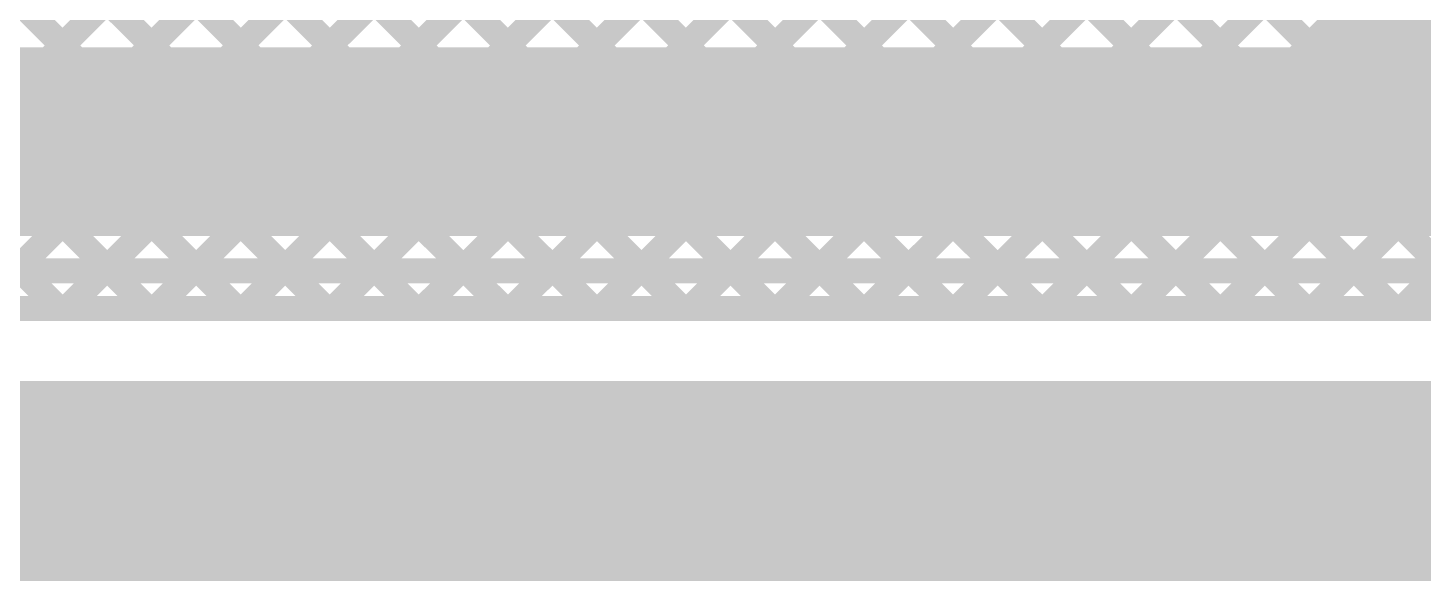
# Model space of a CAD drawing. Header units: millimetres. Extents: x 3.06 to 5.82, y 1.29 to 3.84.
# Drawn here: x 4.472 to 4.9152, y 1.2863 to 1.4622 of the extents above; entities that cross this region are included whole.
import ezdxf

# ---------------------------------------------------------------- set-up
doc = ezdxf.new("R2010")
doc.units = ezdxf.units.MM
doc.header["$MEASUREMENT"] = 0
for name, color, linetype in [('BottomLayer', 5, 'Continuous'), ('Mechanical13', 56, 'Continuous'), ('TopLayer', 1, 'Continuous')]:
    doc.layers.add(name, color=color, linetype=linetype)

msp = doc.modelspace()

# ---------------------------------------------------------------- linework, layer by layer
at = {"layer": 'BottomLayer'}
for points, const_width in [([(4.903, 1.433), (4.903, 2.012)], 0.02), ([(4.244, 1.385), (5.226, 1.385)], 0.008), ([(4.46985, 1.385), (4.48185, 1.373)], 0.008), ([(4.48427, 1.373), (4.49627, 1.385)], 0.008), ([(4.49813, 1.385), (4.51013, 1.373)], 0.008), ([(4.51256, 1.373), (4.52456, 1.385)], 0.008), ([(4.52641, 1.385), (4.53841, 1.373)], 0.008), ([(4.54084, 1.373), (4.55284, 1.385)], 0.008), ([(4.5547, 1.385), (4.5667, 1.373)], 0.008), ([(4.56912, 1.373), (4.58112, 1.385)], 0.008), ([(4.58298, 1.385), (4.59498, 1.373)], 0.008), ([(4.59741, 1.373), (4.60941, 1.385)], 0.008), ([(4.61127, 1.385), (4.62327, 1.373)], 0.008), ([(4.62569, 1.373), (4.63769, 1.385)], 0.008), ([(4.63955, 1.385), (4.65155, 1.373)], 0.008), ([(4.65398, 1.373), (4.66598, 1.385)], 0.008), ([(4.66784, 1.385), (4.67984, 1.373)], 0.008), ([(4.68226, 1.373), (4.69426, 1.385)], 0.008), ([(4.69612, 1.385), (4.70812, 1.373)], 0.008), ([(4.71055, 1.373), (4.72255, 1.385)], 0.008), ([(4.7244, 1.385), (4.7364, 1.373)], 0.008), ([(4.73883, 1.373), (4.75083, 1.385)], 0.008), ([(4.75269, 1.385), (4.76469, 1.373)], 0.008), ([(4.76711, 1.373), (4.77911, 1.385)], 0.008), ([(4.78097, 1.385), (4.79297, 1.373)], 0.008), ([(4.7954, 1.373), (4.8074, 1.385)], 0.008), ([(4.80926, 1.385), (4.82126, 1.373)], 0.008), ([(4.82368, 1.373), (4.83568, 1.385)], 0.008), ([(4.83754, 1.385), (4.84954, 1.373)], 0.008), ([(4.85197, 1.373), (4.86397, 1.385)], 0.008), ([(4.86583, 1.385), (4.87783, 1.373)], 0.008), ([(4.88025, 1.373), (4.89225, 1.385)], 0.008), ([(4.89411, 1.385), (4.90611, 1.373)], 0.008), ([(4.90854, 1.373), (4.92054, 1.385)], 0.008), ([(4.244, 1.373), (5.22688, 1.373)], 0.008)]:
    msp.add_lwpolyline(points, dxfattribs=dict(at, const_width=const_width))
at = {"layer": 'BottomLayer', "const_width": 0.02}
msp.add_lwpolyline([(4.903, 1.433, -0.414214), (4.896, 1.426)], format="xyb", dxfattribs=at)
at = {"layer": 'BottomLayer'}
for points, const_width in [([(4.898, 1.433, 1), (4.908, 1.433, 1)], 0.01), ([(4.898, 1.433, 1), (4.908, 1.433, 1)], 0.01), ([(4.891, 1.426, 1), (4.901, 1.426, 1)], 0.01), ([(4.46785, 1.385, 1), (4.47185, 1.385, 1)], 0.004), ([(4.49427, 1.385, 1), (4.49827, 1.385, 1)], 0.004), ([(4.49613, 1.385, 1), (4.50013, 1.385, 1)], 0.004), ([(4.52256, 1.385, 1), (4.52656, 1.385, 1)], 0.004), ([(4.52441, 1.385, 1), (4.52841, 1.385, 1)], 0.004), ([(4.55084, 1.385, 1), (4.55484, 1.385, 1)], 0.004), ([(4.5527, 1.385, 1), (4.5567, 1.385, 1)], 0.004), ([(4.57912, 1.385, 1), (4.58312, 1.385, 1)], 0.004), ([(4.58098, 1.385, 1), (4.58498, 1.385, 1)], 0.004), ([(4.60741, 1.385, 1), (4.61141, 1.385, 1)], 0.004), ([(4.60927, 1.385, 1), (4.61327, 1.385, 1)], 0.004), ([(4.63569, 1.385, 1), (4.63969, 1.385, 1)], 0.004), ([(4.63755, 1.385, 1), (4.64155, 1.385, 1)], 0.004), ([(4.66398, 1.385, 1), (4.66798, 1.385, 1)], 0.004), ([(4.66584, 1.385, 1), (4.66984, 1.385, 1)], 0.004), ([(4.69226, 1.385, 1), (4.69626, 1.385, 1)], 0.004), ([(4.69412, 1.385, 1), (4.69812, 1.385, 1)], 0.004), ([(4.72055, 1.385, 1), (4.72455, 1.385, 1)], 0.004), ([(4.7224, 1.385, 1), (4.7264, 1.385, 1)], 0.004), ([(4.74883, 1.385, 1), (4.75283, 1.385, 1)], 0.004), ([(4.75069, 1.385, 1), (4.75469, 1.385, 1)], 0.004), ([(4.77711, 1.385, 1), (4.78111, 1.385, 1)], 0.004), ([(4.77897, 1.385, 1), (4.78297, 1.385, 1)], 0.004), ([(4.8054, 1.385, 1), (4.8094, 1.385, 1)], 0.004), ([(4.80726, 1.385, 1), (4.81126, 1.385, 1)], 0.004), ([(4.83368, 1.385, 1), (4.83768, 1.385, 1)], 0.004), ([(4.83554, 1.385, 1), (4.83954, 1.385, 1)], 0.004), ([(4.86197, 1.385, 1), (4.86597, 1.385, 1)], 0.004), ([(4.86383, 1.385, 1), (4.86783, 1.385, 1)], 0.004), ([(4.89025, 1.385, 1), (4.89425, 1.385, 1)], 0.004), ([(4.89211, 1.385, 1), (4.89611, 1.385, 1)], 0.004), ([(4.47985, 1.373, 1), (4.48385, 1.373, 1)], 0.004), ([(4.48227, 1.373, 1), (4.48627, 1.373, 1)], 0.004), ([(4.50813, 1.373, 1), (4.51213, 1.373, 1)], 0.004), ([(4.51056, 1.373, 1), (4.51456, 1.373, 1)], 0.004), ([(4.53641, 1.373, 1), (4.54041, 1.373, 1)], 0.004), ([(4.53884, 1.373, 1), (4.54284, 1.373, 1)], 0.004), ([(4.5647, 1.373, 1), (4.5687, 1.373, 1)], 0.004), ([(4.56712, 1.373, 1), (4.57112, 1.373, 1)], 0.004), ([(4.59298, 1.373, 1), (4.59698, 1.373, 1)], 0.004), ([(4.59541, 1.373, 1), (4.59941, 1.373, 1)], 0.004), ([(4.62127, 1.373, 1), (4.62527, 1.373, 1)], 0.004), ([(4.62369, 1.373, 1), (4.62769, 1.373, 1)], 0.004), ([(4.64955, 1.373, 1), (4.65355, 1.373, 1)], 0.004), ([(4.65198, 1.373, 1), (4.65598, 1.373, 1)], 0.004), ([(4.67784, 1.373, 1), (4.68184, 1.373, 1)], 0.004), ([(4.68026, 1.373, 1), (4.68426, 1.373, 1)], 0.004), ([(4.70612, 1.373, 1), (4.71012, 1.373, 1)], 0.004), ([(4.70855, 1.373, 1), (4.71255, 1.373, 1)], 0.004), ([(4.7344, 1.373, 1), (4.7384, 1.373, 1)], 0.004), ([(4.73683, 1.373, 1), (4.74083, 1.373, 1)], 0.004), ([(4.76269, 1.373, 1), (4.76669, 1.373, 1)], 0.004), ([(4.76511, 1.373, 1), (4.76911, 1.373, 1)], 0.004), ([(4.79097, 1.373, 1), (4.79497, 1.373, 1)], 0.004), ([(4.7934, 1.373, 1), (4.7974, 1.373, 1)], 0.004), ([(4.81926, 1.373, 1), (4.82326, 1.373, 1)], 0.004), ([(4.82168, 1.373, 1), (4.82568, 1.373, 1)], 0.004), ([(4.84754, 1.373, 1), (4.85154, 1.373, 1)], 0.004), ([(4.84997, 1.373, 1), (4.85397, 1.373, 1)], 0.004), ([(4.87583, 1.373, 1), (4.87983, 1.373, 1)], 0.004), ([(4.87825, 1.373, 1), (4.88225, 1.373, 1)], 0.004), ([(4.90411, 1.373, 1), (4.90811, 1.373, 1)], 0.004), ([(4.90654, 1.373, 1), (4.91054, 1.373, 1)], 0.004)]:
    msp.add_lwpolyline(points, format="xyb", close=True, dxfattribs=dict(at, const_width=const_width))
for points in [[(4.884, 1.449), (4.922, 1.449), (4.884, 2.071), (4.922, 2.071)], [(4.122, 1.396), (5.263, 1.396), (4.122, 1.456), (5.263, 1.456)]]:
    msp.add_solid(points, dxfattribs=at)
at = {"layer": 'Mechanical13', "const_width": 0.01}
msp.add_lwpolyline([(3.303, 1.29131), (5.81898, 1.29131)], dxfattribs=at)
at = {"layer": 'TopLayer', "const_width": 0.008}
for points in [[(4.59741, 1.373), (5.1731, 1.94869)], [(4.39942, 1.373), (4.95142, 1.925)], [(4.4277, 1.373), (4.9797, 1.925)], [(4.45599, 1.373), (5.00799, 1.925)], [(4.48427, 1.373), (5.03627, 1.925)], [(4.51256, 1.373), (5.06456, 1.925)], [(4.54084, 1.373), (5.09284, 1.925)], [(4.56912, 1.373), (5.12112, 1.925)], [(4.62569, 1.373), (5.17717, 1.92448)], [(4.65398, 1.373), (5.19834, 1.91736)], [(4.68226, 1.373), (5.1713, 1.86204)], [(4.71055, 1.373), (5.18152, 1.84397)], [(4.73883, 1.373), (5.172, 1.80617)], [(4.25013, 1.8027), (4.67984, 1.373)], [(4.27812, 1.803), (4.70812, 1.373)], [(4.3064, 1.803), (4.7364, 1.373)], [(4.33469, 1.803), (4.76469, 1.373)], [(4.36297, 1.803), (4.79297, 1.373)], [(4.39126, 1.803), (4.82126, 1.373)], [(4.41954, 1.803), (4.84954, 1.373)], [(4.44783, 1.803), (4.87783, 1.373)], [(4.47611, 1.803), (4.90611, 1.373)], [(4.50439, 1.803), (4.93439, 1.373)], [(4.53268, 1.803), (4.96268, 1.373)], [(4.56096, 1.803), (4.99096, 1.373)], [(4.76711, 1.373), (5.18501, 1.7909)], [(4.239, 1.78555), (4.65155, 1.373)], [(4.239, 1.75727), (4.62327, 1.373)], [(4.239, 1.72898), (4.59498, 1.373)], [(4.239, 1.7007), (4.5667, 1.373)], [(4.239, 1.67241), (4.53841, 1.373)], [(4.7954, 1.373), (5.075, 1.6526)], [(4.239, 1.64413), (4.51013, 1.373)], [(4.82368, 1.373), (5.075, 1.62432)], [(4.239, 1.61585), (4.48185, 1.373)], [(4.85197, 1.373), (5.075, 1.59603)], [(4.88025, 1.373), (5.07725, 1.57)], [(4.90854, 1.373), (5.073, 1.53746)], [(4.24079, 1.373), (5.448, 1.373)]]:
    msp.add_lwpolyline(points, dxfattribs=at)
at = {"layer": 'TopLayer', "const_width": 0.004}
for points in [[(4.47985, 1.373, 1), (4.48385, 1.373, 1)], [(4.48227, 1.373, 1), (4.48627, 1.373, 1)], [(4.50813, 1.373, 1), (4.51213, 1.373, 1)], [(4.51056, 1.373, 1), (4.51456, 1.373, 1)], [(4.53641, 1.373, 1), (4.54041, 1.373, 1)], [(4.53884, 1.373, 1), (4.54284, 1.373, 1)], [(4.5647, 1.373, 1), (4.5687, 1.373, 1)], [(4.56712, 1.373, 1), (4.57112, 1.373, 1)], [(4.59298, 1.373, 1), (4.59698, 1.373, 1)], [(4.59541, 1.373, 1), (4.59941, 1.373, 1)], [(4.62127, 1.373, 1), (4.62527, 1.373, 1)], [(4.62369, 1.373, 1), (4.62769, 1.373, 1)], [(4.64955, 1.373, 1), (4.65355, 1.373, 1)], [(4.65198, 1.373, 1), (4.65598, 1.373, 1)], [(4.67784, 1.373, 1), (4.68184, 1.373, 1)], [(4.68026, 1.373, 1), (4.68426, 1.373, 1)], [(4.70612, 1.373, 1), (4.71012, 1.373, 1)], [(4.70855, 1.373, 1), (4.71255, 1.373, 1)], [(4.7344, 1.373, 1), (4.7384, 1.373, 1)], [(4.73683, 1.373, 1), (4.74083, 1.373, 1)], [(4.76269, 1.373, 1), (4.76669, 1.373, 1)], [(4.76511, 1.373, 1), (4.76911, 1.373, 1)], [(4.79097, 1.373, 1), (4.79497, 1.373, 1)], [(4.7934, 1.373, 1), (4.7974, 1.373, 1)], [(4.81926, 1.373, 1), (4.82326, 1.373, 1)], [(4.82168, 1.373, 1), (4.82568, 1.373, 1)], [(4.84754, 1.373, 1), (4.85154, 1.373, 1)], [(4.84997, 1.373, 1), (4.85397, 1.373, 1)], [(4.87583, 1.373, 1), (4.87983, 1.373, 1)], [(4.87825, 1.373, 1), (4.88225, 1.373, 1)], [(4.90411, 1.373, 1), (4.90811, 1.373, 1)], [(4.90654, 1.373, 1), (4.91054, 1.373, 1)]]:
    msp.add_lwpolyline(points, format="xyb", close=True, dxfattribs=at)
at = {"layer": 'TopLayer'}
for points in [[(4.032, 1.297), (5.334, 1.297), (4.032, 1.35), (5.334, 1.35)], [(3.478, 1.296), (5.277, 1.296), (3.478, 1.327), (5.277, 1.327)]]:
    msp.add_solid(points, dxfattribs=at)

doc.saveas('drawing.dxf')
